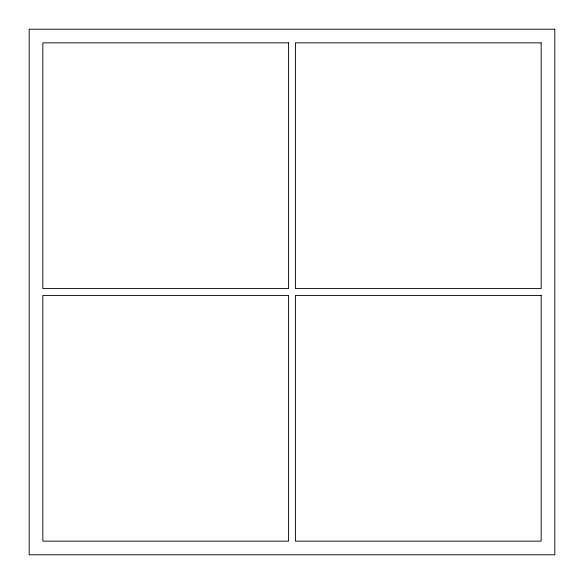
<?xml version="1.0" encoding="UTF-8"?>
<svg xmlns="http://www.w3.org/2000/svg" width="584" height="584" viewBox="0 0 584 584"><rect width="100%" height="100%" fill="white"/><g stroke="black" fill="none" stroke-linecap="round" stroke-linejoin="round"><path stroke-width="0.88" d="M554.8 29.2L29.2 29.2L29.2 554.8L554.8 554.8L554.8 29.2M288.584 42.851L42.851 42.851L42.851 288.584L288.584 288.584L288.584 42.851M541.149 42.851L295.416 42.851L295.416 288.584L541.149 288.584L541.149 42.851M288.584 295.416L42.851 295.416L42.851 541.149L288.584 541.149L288.584 295.416M541.149 295.416L295.416 295.416L295.416 541.149L541.149 541.149L541.149 295.416"/></g></svg>
